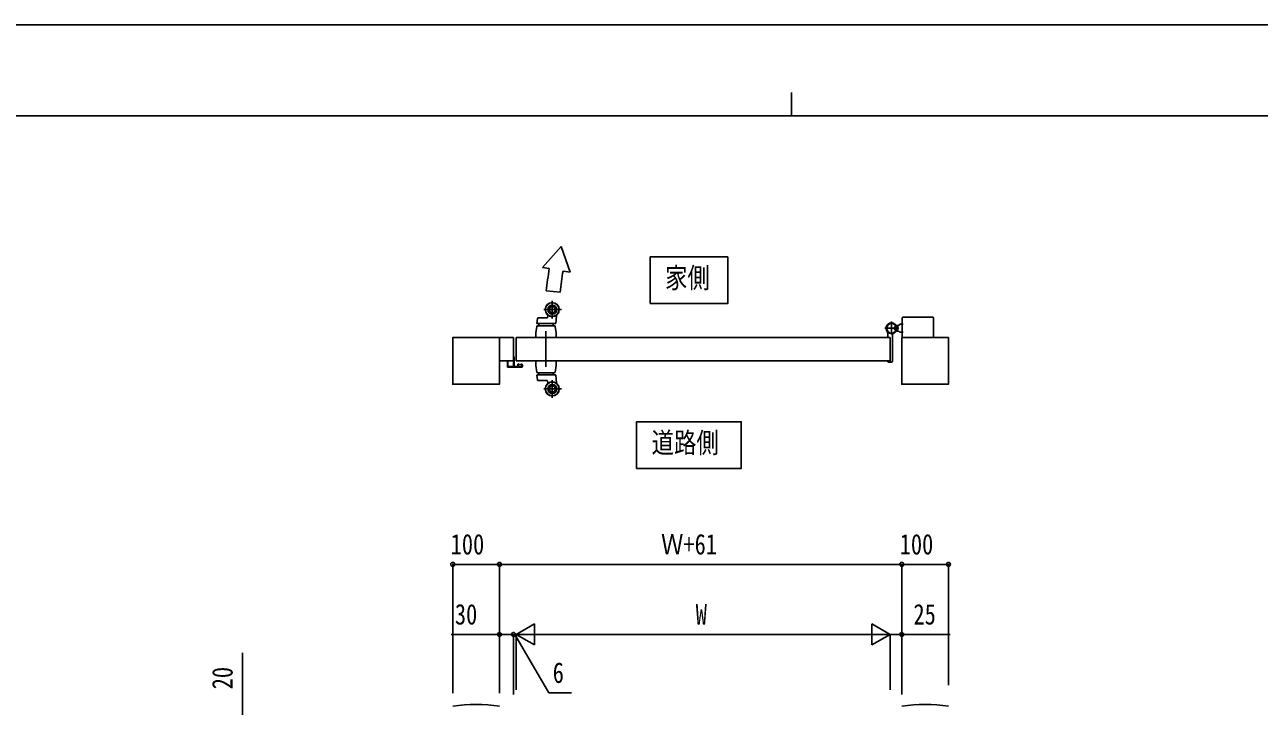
# Model space of a CAD drawing. Units: millimetres, scale not verified. Extents: x -4205 to 4205, y -2970 to 2970.
# Drawn here: x -1646 to 996, y 1511 to 2970 of the extents above; entities that cross this region are included whole.
import ezdxf
from ezdxf.enums import TextEntityAlignment as Align

# ---------------------------------------------------------------- set-up
doc = ezdxf.new("R2010")
doc.units = ezdxf.units.MM
doc.header["$LTSCALE"] = 12
for name, color, linetype in [('0-2_USER1', 3, 'Continuous'), ('0-4_YKK_A1', 4, 'Continuous'), ('0-5_YKK_D', 6, 'Continuous'), ('0-6_YKK_ZWAK', 7, 'Continuous')]:
    doc.layers.add(name, color=color, linetype=linetype)
doc.styles.add('ＭＳ ゴシック', font='')
doc.styles.get('ＭＳ ゴシック').set_extended_font_data('MS Gothic')

msp = doc.modelspace()

# ---------------------------------------------------------------- linework, layer by layer
at = {"layer": '0-2_USER1'}
for points in [[(-307.64, 2372.91), (-307.64, 2472.91), (-141.24, 2472.91), (-141.24, 2372.91)], [(-336.44, 2019.84), (-336.44, 2119.84), (-112.44, 2119.84), (-112.44, 2019.84)]]:
    msp.add_lwpolyline(points, close=True, dxfattribs=at)
at = {"layer": '0-4_YKK_A1'}
for p, q in [((-497.86, 2494.95), (-538.08, 2450.43)), ((-497.86, 2494.95), (-478.99, 2440.01)), ((-523.74, 2447.9), (-538.08, 2450.43)), ((-478.99, 2440.01), (-493.76, 2442.61)), ((-500.2, 2397.03), (-530.03, 2400.21)), ((-516.98, 2379), (-516.98, 2341)), ((-534.98, 2360), (-496.98, 2360)), ((-549.93, 2330.55), (-548.92, 2340.65)), ((-549.43, 2330), (-509.94, 2330)), ((-548.24, 2325.5), (-512.72, 2325.5)), ((-547.42, 2342), (-527.83, 2342)), ((-545.98, 2330), (-545.98, 2325.5)), ((-526.84, 2342.84), (-526.11, 2347.21)), ((-514.98, 2325.5), (-514.98, 2330)), ((-508.07, 2346.94), (-509.44, 2330.46)), ((209.02, 2334.5), (209.02, 2306.48)), ((224.52, 2326), (218.83, 2326)), ((232.02, 2332.5), (232.02, 2341.5)), ((232.02, 2332.5), (232.02, 2300)), ((233.52, 2332.5), (232.02, 2332.5)), ((297.02, 2343.5), (234.02, 2343.5)), ((299.02, 2341.5), (299.02, 2300)), ((-593.98, 2300), (205.72, 2300)), ((-593.98, 2300), (-593.98, 2250)), ((-551.98, 2310), (-550.22, 2323.78)), ((-551.98, 2300), (-551.98, 2310)), ((-508.98, 2300), (-551.98, 2300)), ((-551.98, 2300), (-508.98, 2300)), ((-530.48, 2313.99), (-530.48, 2237.61)), ((-510.74, 2323.78), (-508.98, 2310)), ((-508.98, 2300), (-508.98, 2310)), ((194.52, 2320), (224.02, 2320)), ((201.02, 2300.8), (201.02, 2309.84)), ((205.72, 2300.3), (201.52, 2300.3)), ((206.02, 2250), (206.02, 2300)), ((206.02, 2300), (206.02, 2250)), ((206.02, 2299.7), (206.02, 2250.3)), ((211.02, 2305.06), (211.02, 2249.5)), ((214.52, 2322), (219.35, 2322)), ((214.52, 2318), (214.52, 2322)), ((220.52, 2321.4), (214.52, 2321.4)), ((220.52, 2318.6), (214.52, 2318.6)), ((214.52, 2318), (219.35, 2318)), ((219.35, 2322), (220.52, 2322)), ((220.52, 2322), (220.52, 2318)), ((227.02, 2311.5), (234.02, 2311.5)), ((297.02, 2300), (234.02, 2300)), ((-612.98, 2237.75), (-612.98, 2249.45)), ((-612.68, 2249.75), (-611.08, 2249.75)), ((-611.78, 2248.45), (-611.78, 2238.55)), ((-611.08, 2248.75), (-611.48, 2248.75)), ((-610.78, 2249.45), (-610.78, 2249.05)), ((-599.98, 2259.25), (-599.48, 2259.25)), ((-599.98, 2239.25), (-599.98, 2257.45)), ((-598.48, 2258.25), (-598.48, 2239.25)), ((205.72, 2250), (-593.98, 2250)), ((-551.98, 2250), (-508.98, 2250)), ((-551.98, 2250), (-508.98, 2250)), ((-551.98, 2250), (-551.98, 2240)), ((-551.98, 2250), (-508.98, 2250)), ((-508.98, 2250), (-508.98, 2240)), ((201.02, 2249.2), (201.02, 2248.5)), ((205.72, 2249.7), (201.52, 2249.7)), ((209.02, 2247.5), (202.02, 2247.5)), ((-581.98, 2236.75), (-611.98, 2236.75)), ((-611.48, 2238.25), (-600.98, 2238.25)), ((-597.48, 2238.25), (-591.28, 2238.25)), ((-590.98, 2238.55), (-590.98, 2242.05)), ((-589.98, 2243.05), (-588.28, 2243.05)), ((-589.78, 2241.54), (-589.78, 2238.55)), ((-589.48, 2238.25), (-582.48, 2238.25)), ((-588.36, 2241.55), (-589.4, 2241.83)), ((-587.98, 2242.75), (-587.98, 2241.84)), ((-583.98, 2241.84), (-583.98, 2242.75)), ((-583.68, 2243.05), (-581.98, 2243.05)), ((-582.56, 2241.83), (-583.6, 2241.55)), ((-582.18, 2238.55), (-582.18, 2241.54)), ((-580.98, 2242.05), (-580.98, 2237.75)), ((-551.98, 2240), (-550.22, 2226.22)), ((-549.43, 2220), (-509.94, 2220)), ((-548.24, 2224.5), (-512.72, 2224.5)), ((-545.98, 2220), (-545.98, 2224.5)), ((-514.98, 2224.5), (-514.98, 2220)), ((-510.74, 2226.22), (-508.98, 2240)), ((-508.07, 2203.06), (-509.44, 2219.54)), ((-549.93, 2219.45), (-548.92, 2209.35)), ((-547.42, 2208), (-527.83, 2208)), ((-526.84, 2207.16), (-526.11, 2202.79)), ((-516.98, 2171), (-516.98, 2209)), ((-534.98, 2190), (-496.98, 2190))]:
    msp.add_line(p, q, dxfattribs=at)
for points in [[(224.52, 2326), (227.02, 2328.5), (234.02, 2328.5)], [(-629.98, 2300), (-599.98, 2300), (-599.98, 2250), (-629.98, 2250)], [(227.02, 2311.5), (224.52, 2314), (218.83, 2314)], [(220.52, 2322), (220.52, 2318), (219.35, 2318)], [(222.87, 2322.1), (220.92, 2321.15), (220.31, 2320)], [(222.87, 2317.9), (220.92, 2318.85), (220.31, 2320)], [(220.52, 2322), (220.52, 2323.5), (221.93, 2323.12)], [(220.52, 2318), (220.52, 2316.5), (221.93, 2316.88)], [(299.02, 2300), (297.52, 2300), (232.02, 2300)]]:
    msp.add_lwpolyline(points, dxfattribs=at)
for points in [[(-629.98, 2300), (-729.98, 2300), (-729.98, 2200), (-629.98, 2200)], [(231.02, 2300), (331.02, 2300), (331.02, 2200), (231.02, 2200)]]:
    msp.add_lwpolyline(points, close=True, dxfattribs=at)
for centre, radius in [((-516.98, 2360), 15), ((-516.98, 2360), 14.7), ((-516.98, 2360), 9.75), ((-516.98, 2360), 6.6), ((209.02, 2320), 11.5), ((209.02, 2320), 10.35), ((-516.98, 2190), 15), ((-516.98, 2190), 14.7), ((-516.98, 2190), 9.75), ((-516.98, 2190), 6.6)]:
    msp.add_circle(centre, radius, dxfattribs=at)
for centre, radius, start, end in [((-8524.83, 3479.79), 8067.36, 352.30953, 352.65116), ((169.29, 2325.71), 673.28, 170.00114, 173.91932), ((-548.24, 2323.5), 2, 90, 172), ((-549.43, 2330.5), 0.5, 174.28941, 270), ((-547.42, 2340.5), 1.5, 90, 174.28941), ((-527.83, 2343), 1, 270, 350.53768), ((-525.62, 2347.13), 0.5, 56.13103, 170.53768), ((-516.98, 2360), 15, 236.13103, 270), ((-516.98, 2360), 15, 236.13103, 302.87466), ((-512.72, 2323.5), 2, 8, 90), ((-509.94, 2330.5), 0.5, 270, 355.23636), ((-508.57, 2346.98), 0.5, 355.23636, 122.87466), ((209.02, 2320), 11.5, 295.10278, 218.01228), ((234.02, 2341.5), 2, 90.00009, 180.00009), ((297.02, 2341.5), 2, 0.00009, 90.00009), ((196.02, 2309.84), 5, 0, 38.01228), ((201.52, 2300.8), 0.5, 180, 270), ((205.72, 2300), 0.3, 0, 90), ((216.02, 2305.06), 5, 115.10278, 179.99998), ((221.59, 2321.87), 1.3, 14.0353, 75), ((221.59, 2318.13), 1.3, 285, 345.9647), ((214.12, 2320), 9, 345.9647, 14.0353), ((-612.68, 2249.45), 0.3, 90, 180), ((-611.48, 2248.45), 0.3, 90, 180), ((-611.08, 2249.45), 0.3, 0, 90), ((-611.08, 2249.05), 0.3, 270, 0), ((-599.48, 2258.25), 1, 360, 90), ((201.52, 2249.2), 0.5, 90, 180), ((202.02, 2248.5), 1, 180, 270), ((205.72, 2250), 0.3, 270, 0), ((209.02, 2249.5), 2, 270, 0), ((-611.98, 2237.75), 1, 180, 270), ((-611.48, 2238.55), 0.3, 180, 270), ((-600.98, 2239.25), 1, 270, 360), ((-597.48, 2239.25), 1, 180, 270), ((-591.28, 2238.55), 0.3, 270, 0), ((-589.98, 2242.05), 1, 90, 180), ((-589.48, 2241.54), 0.3, 75, 180), ((-589.48, 2238.55), 0.3, 180, 270), ((-588.28, 2241.84), 0.3, 255, 0), ((-588.28, 2242.75), 0.3, 360, 90), ((-583.68, 2242.75), 0.3, 90, 180), ((-583.68, 2241.84), 0.3, 180, 285), ((-582.48, 2241.54), 0.3, 0, 105), ((-582.48, 2238.55), 0.3, 270, 0), ((-581.98, 2242.05), 1, 0, 90), ((-581.98, 2237.75), 1, 270, 0), ((-548.24, 2226.5), 2, 188, 270), ((-549.43, 2219.5), 0.5, 90, 185.71059), ((-512.72, 2226.5), 2, 270, 352), ((-509.94, 2219.5), 0.5, 4.76364, 90), ((-547.42, 2209.5), 1.5, 185.71059, 270), ((-527.83, 2207), 1, 9.46232, 90), ((-525.62, 2202.87), 0.5, 189.46232, 303.86897), ((-516.98, 2190), 15, 90, 123.86897), ((-516.98, 2190), 15, 57.12534, 123.86897), ((-508.57, 2203.02), 0.5, 237.12534, 4.76364), ((-679.98, 1194.5), 320, 80.99877, 99.00123), ((281.02, 1194.5), 320, 80.99877, 99.00123)]:
    msp.add_arc(centre, radius, start, end, dxfattribs=at)
at = {"layer": '0-5_YKK_D'}
for p, q in [((-729.98, 1539), (-729.98, 1815.5)), ((-629.98, 1814.5), (-729.98, 1814.5)), ((-629.98, 1539), (-629.98, 1815.5)), ((-629.98, 1539), (-629.98, 1815.5)), ((-629.98, 1814.5), (231.02, 1814.5)), ((231.02, 1536), (231.02, 1815.5)), ((231.02, 1556), (231.02, 1815.5)), ((331.02, 1814.5), (231.02, 1814.5)), ((331.02, 1556), (331.02, 1815.5)), ((-629.98, 1539), (-629.98, 1665.5)), ((-599.98, 1536), (-599.98, 1665.5)), ((-599.98, 1541), (-599.98, 1665.5)), ((-593.98, 1664.5), (-555.01, 1687)), ((-593.98, 1546), (-593.98, 1665.5)), ((-593.98, 1551), (-593.98, 1665.5)), ((-555.01, 1642), (-555.01, 1687)), ((206.02, 1664.5), (167.05, 1687)), ((167.05, 1687), (167.05, 1642)), ((206.02, 1546), (206.02, 1665.5)), ((206.02, 1546), (206.02, 1665.5)), ((231.02, 1536), (231.02, 1665.5)), ((-599.98, 1664.5), (-616.98, 1664.5)), ((-599.98, 1664.5), (-593.98, 1664.5)), ((-599.98, 1664.5), (-593.98, 1664.5)), ((-593.98, 1664.5), (-576.98, 1664.5)), ((-593.98, 1664.5), (-555.01, 1642)), ((-593.98, 1664.5), (-516.04, 1664.5)), ((-548.98, 1664.5), (161.02, 1664.5)), ((206.02, 1664.5), (128.08, 1664.5)), ((206.02, 1664.5), (167.05, 1642))]:
    msp.add_line(p, q, dxfattribs=at)
for points in [[(-599.98, 1664.5), (-629.98, 1664.5), (-733.38, 1664.5)], [(-596.98, 1664.5), (-524.04, 1539.5), (-476.04, 1539.5)], [(206.02, 1664.5), (231.02, 1664.5), (334.42, 1664.5)], [(-1179.98, 1485), (-1179.98, 1505), (-1179.98, 1625.4)]]:
    msp.add_lwpolyline(points, dxfattribs=at)
for centre in [(-729.98, 1814.5), (-629.98, 1814.5), (-629.98, 1814.5), (231.02, 1814.5), (231.02, 1814.5), (331.02, 1814.5), (-629.98, 1664.5), (-599.98, 1664.5), (-599.98, 1664.5), (231.02, 1664.5)]:
    msp.add_circle(centre, 4.25, dxfattribs=at)
at = {"layer": '0-6_YKK_ZWAK'}
for p, q in [((-4.98, 2825), (-4.98, 2775)), ((3895.02, 2775), (-3904.98, 2775))]:
    msp.add_line(p, q, dxfattribs=at)
msp.add_lwpolyline([(-4205, -2970), (4205, -2970), (4205, 2970), (-4205, 2970)], close=True, dxfattribs=at)

# ---------------------------------------------------------------- texts
at = {"layer": '0-2_USER1', "style": 'ＭＳ ゴシック', "width": 0.8}
for s, p in [('家側', (-275.64, 2392.91)), ('道路側', (-304.44, 2039.84))]:
    msp.add_text(s, height=43.99, dxfattribs=at).set_placement(p, align=Align.BOTTOM_LEFT)
at = {"layer": '0-5_YKK_D', "style": 'ＭＳ ゴシック', "width": 0.8}
for s, p in [('100', (-734.38, 1822.5)), ('Ｗ+61', (-284.28, 1822.5)), ('100', (226.62, 1822.5)), ('30', (-725.38, 1672.5)), ('W', (-209.98, 1672.5)), ('25', (256.02, 1672.5)), ('6', (-516.04, 1547.5))]:
    msp.add_text(s, height=43.99, dxfattribs=at).set_placement(p, align=Align.BOTTOM_LEFT)
msp.add_text('20', height=43.99, rotation=90, dxfattribs=at).set_placement((-1187.98, 1547), align=Align.BOTTOM_LEFT)

doc.saveas('drawing.dxf')
